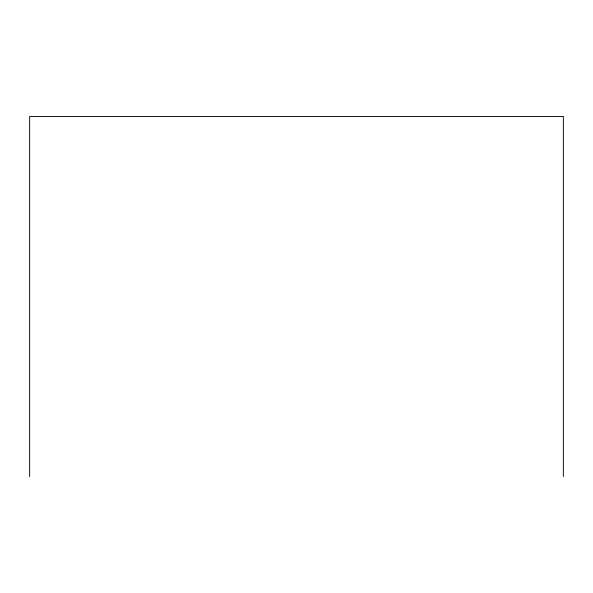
<?xml version="1.0" encoding="UTF-8"?>
<svg xmlns="http://www.w3.org/2000/svg" width="593" height="593" viewBox="0 0 593 593"><rect width="100%" height="100%" fill="white"/><g stroke="black" fill="none" stroke-linecap="round" stroke-linejoin="round"><path stroke-width="0.89" d="M563.35 476.542L563.35 116.458L29.65 116.458L29.65 476.542"/></g></svg>
